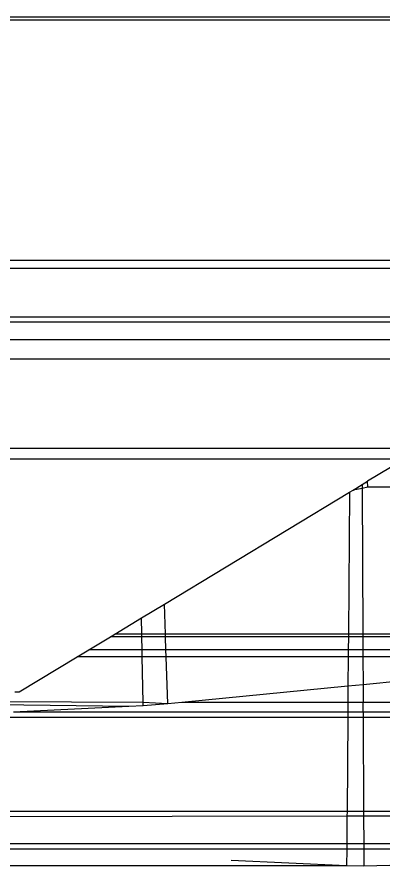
# Model space of a CAD drawing. Extents: x -24961 to 905641, y -154323 to 635957.
# Drawn here: x 437924.85 to 437929.04, y -143413.4 to -143403.68 of the extents above; entities that cross this region are included whole.
import ezdxf

# ---------------------------------------------------------------- set-up
doc = ezdxf.new("R2010")
doc.units = 0
doc.header["$LTSCALE"] = 1000
doc.header["$MEASUREMENT"] = 0

msp = doc.modelspace()

# ---------------------------------------------------------------- linework, layer by layer
for p, q in [((437933.3377, -143403.716), (437908.1636, -143403.716)), ((437908.2065, -143403.6787), (437929.1709, -143403.6787)), ((437904.8797, -143406.4642), (437929.2311, -143406.4642)), ((437904.7798, -143406.5555), (437929.2334, -143406.5555)), ((437904.2238, -143407.1136), (437929.2476, -143407.1136)), ((437904.1652, -143407.1689), (437929.249, -143407.1689)), ((437903.9378, -143407.3739), (437929.2542, -143407.3739)), ((437903.6014, -143407.5932), (437929.2597, -143407.5932)), ((437901.0751, -143408.6174), (437929.286, -143408.6174)), ((437900.711, -143408.74), (437929.2889, -143408.74)), ((437929.2889, -143408.74), (437928.8659, -143408.9958)), ((437928.804, -143409.0333), (437928.8659, -143408.9958)), ((437928.868, -143409.0652), (437928.8659, -143408.9958)), ((437928.6581, -143409.1215), (437928.6997, -143409.0963)), ((437928.6997, -143409.0963), (437928.804, -143409.0333)), ((437928.8042, -143409.077), (437928.6997, -143409.0963)), ((437928.804, -143409.0333), (437928.8042, -143409.077)), ((437928.868, -143409.0652), (437928.8042, -143409.077)), ((437928.8042, -143409.077), (437928.8111, -143410.746)), ((437936.473, -143409.0652), (437928.868, -143409.0652)), ((437926.5392, -143410.4031), (437928.6581, -143409.1215)), ((437928.6581, -143409.1215), (437928.6456, -143410.746)), ((437926.2783, -143410.5609), (437926.5392, -143410.4031)), ((437926.5511, -143410.746), (437926.5392, -143410.4031)), ((437925.9722, -143410.746), (437926.2783, -143410.5609)), ((437926.2815, -143410.746), (437926.2783, -143410.5609)), ((437925.9229, -143410.7758), (437925.9722, -143410.746)), ((437926.2815, -143410.746), (437925.9722, -143410.746)), ((437926.5511, -143410.746), (437926.2815, -143410.746)), ((437926.2821, -143410.7758), (437926.2815, -143410.746)), ((437926.5521, -143410.7758), (437926.5511, -143410.746)), ((437928.6456, -143410.746), (437926.5511, -143410.746)), ((437928.6456, -143410.746), (437928.6453, -143410.7758)), ((437928.8111, -143410.746), (437928.6456, -143410.746)), ((437934.7088, -143410.746), (437928.8111, -143410.746)), ((437928.8111, -143410.746), (437928.8112, -143410.7758)), ((437925.673, -143410.927), (437925.9229, -143410.7758)), ((437926.2821, -143410.7758), (437925.9229, -143410.7758)), ((437926.5521, -143410.7758), (437926.2821, -143410.7758)), ((437926.2847, -143410.927), (437926.2821, -143410.7758)), ((437928.6453, -143410.7758), (437926.5521, -143410.7758)), ((437926.5574, -143410.927), (437926.5521, -143410.7758)), ((437928.6453, -143410.7758), (437928.6442, -143410.927)), ((437928.8112, -143410.7758), (437928.6453, -143410.7758)), ((437934.4055, -143410.7758), (437928.8112, -143410.7758)), ((437928.8112, -143410.7758), (437928.8118, -143410.927)), ((437925.5421, -143411.0061), (437925.673, -143410.927)), ((437926.2847, -143410.927), (437925.673, -143410.927)), ((437926.5574, -143410.927), (437926.2847, -143410.927)), ((437926.2861, -143411.0061), (437926.2847, -143410.927)), ((437926.5601, -143411.0061), (437926.5574, -143410.927)), ((437928.6442, -143410.927), (437926.5574, -143410.927)), ((437928.6442, -143410.927), (437928.6436, -143411.0061)), ((437928.8118, -143410.927), (437928.6442, -143410.927)), ((437932.867, -143410.927), (437928.8118, -143410.927)), ((437928.8118, -143410.927), (437928.8121, -143411.0061)), ((437924.8767, -143411.4086), (437925.5421, -143411.0061)), ((437926.2861, -143411.0061), (437925.5421, -143411.0061)), ((437926.5601, -143411.0061), (437926.2861, -143411.0061)), ((437926.2954, -143411.5293), (437926.2861, -143411.0061)), ((437926.5789, -143411.5448), (437926.5601, -143411.0061)), ((437928.6436, -143411.0061), (437926.5601, -143411.0061)), ((437928.6436, -143411.0061), (437928.641, -143411.3422)), ((437928.8121, -143411.0061), (437928.6436, -143411.0061)), ((437932.0615, -143411.0061), (437928.8121, -143411.0061)), ((437928.8121, -143411.0061), (437928.8135, -143411.3253)), ((437932.0615, -143411.0061), (437928.8135, -143411.3253)), ((437928.641, -143411.3422), (437926.7374, -143411.5293)), ((437928.641, -143411.3422), (437928.6395, -143411.5293)), ((437928.8135, -143411.3253), (437928.641, -143411.3422)), ((437928.8135, -143411.3253), (437928.8143, -143411.5293)), ((437924.8259, -143411.4086), (437924.8767, -143411.4086)), ((437926.2954, -143411.5293), (437924.6523, -143411.523)), ((437926.296, -143411.5658), (437926.2954, -143411.5293)), ((437926.5789, -143411.5448), (437926.2954, -143411.5293)), ((437926.7374, -143411.5293), (437926.5789, -143411.5448)), ((437928.6395, -143411.5293), (437926.7374, -143411.5293)), ((437928.6395, -143411.5293), (437928.6387, -143411.64)), ((437928.8143, -143411.5293), (437928.6395, -143411.5293)), ((437936.4832, -143411.5293), (437928.8143, -143411.5293)), ((437936.4834, -143411.574), (437928.8143, -143411.5293)), ((437928.8148, -143411.64), (437928.8143, -143411.5293)), ((437926.1325, -143411.574), (437924.6046, -143411.555)), ((437926.1325, -143411.574), (437924.8105, -143411.64)), ((437928.6387, -143411.64), (437924.8105, -143411.64)), ((437926.296, -143411.5658), (437926.1325, -143411.574)), ((437926.5789, -143411.5448), (437926.296, -143411.5658)), ((437928.6387, -143411.64), (437928.6382, -143411.7023)), ((437928.8148, -143411.64), (437928.6387, -143411.64)), ((437928.8148, -143411.64), (437928.815, -143411.7023)), ((437936.4837, -143411.64), (437928.8148, -143411.64)), ((437928.6382, -143411.7023), (437924.3853, -143411.7023)), ((437928.6382, -143411.7023), (437928.6299, -143412.7785)), ((437928.815, -143411.7023), (437928.6382, -143411.7023)), ((437928.815, -143411.7023), (437928.8195, -143412.7785)), ((437936.4839, -143411.7023), (437928.815, -143411.7023)), ((437928.6299, -143412.7785), (437922.5344, -143412.7785)), ((437928.6299, -143412.7785), (437928.6295, -143412.8293)), ((437928.8195, -143412.7785), (437928.6299, -143412.7785)), ((437928.8195, -143412.7785), (437928.8197, -143412.8293)), ((437936.4884, -143412.7785), (437928.8195, -143412.7785)), ((437928.6295, -143412.8293), (437922.5347, -143412.8443)), ((437928.6295, -143412.8293), (437928.627, -143413.1469)), ((437928.8197, -143412.8293), (437928.6295, -143412.8293)), ((437928.8197, -143412.8293), (437928.821, -143413.1469)), ((437936.4886, -143412.8293), (437928.8197, -143412.8293)), ((437928.627, -143413.1469), (437920.2433, -143413.1469)), ((437928.627, -143413.1469), (437928.6265, -143413.2085)), ((437928.821, -143413.1469), (437928.627, -143413.1469)), ((437928.821, -143413.1469), (437928.8212, -143413.2085)), ((437936.4899, -143413.1469), (437928.821, -143413.1469)), ((437928.6265, -143413.2085), (437919.7775, -143413.2085)), ((437928.6265, -143413.2085), (437928.6251, -143413.3999)), ((437928.8212, -143413.2085), (437928.6265, -143413.2085)), ((437928.8212, -143413.2085), (437928.822, -143413.402)), ((437936.4901, -143413.2085), (437928.8212, -143413.2085)), ((437936.4901, -143413.2085), (437928.822, -143413.402)), ((437928.6251, -143413.3999), (437927.304, -143413.3376)), ((437928.6251, -143413.3999), (437918.3279, -143413.3999)), ((437928.822, -143413.402), (437928.6251, -143413.3999))]:
    msp.add_line(p, q)

doc.saveas('drawing.dxf')
